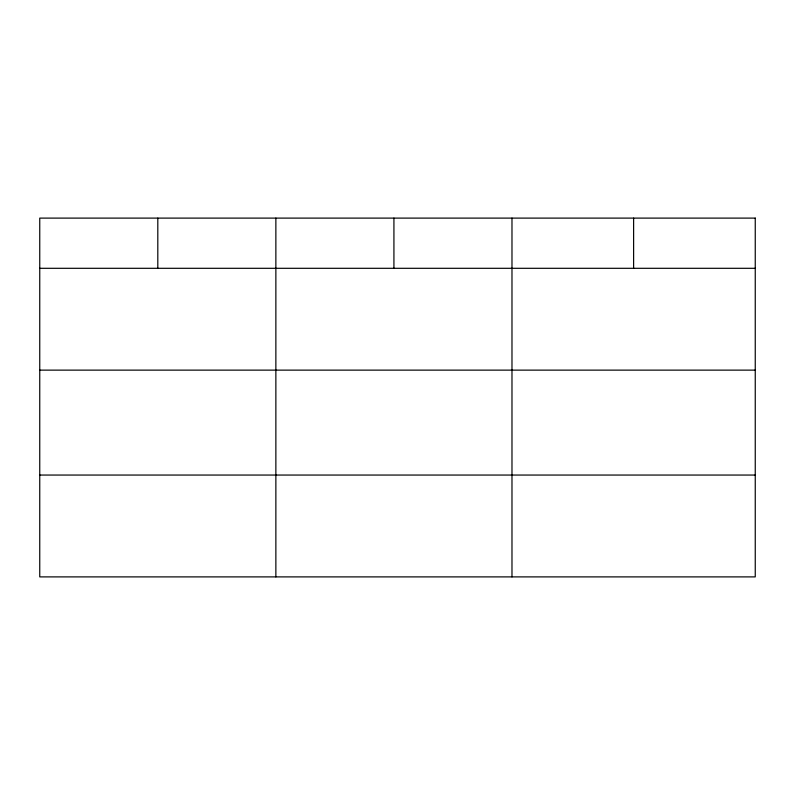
<?xml version="1.0" encoding="UTF-8"?>
<svg xmlns="http://www.w3.org/2000/svg" width="795" height="795" viewBox="0 0 795 795"><rect width="100%" height="100%" fill="white"/><g stroke="black" fill="none" stroke-linecap="round" stroke-linejoin="round"><path stroke-width="1.19" d="M39.75 268.303L755.25 268.303M39.75 370.132L755.25 370.132M39.75 475.052L755.25 475.052M633.615 218.108L633.615 268.303M511.98 218.108L511.98 576.892M393.923 218.108L393.923 268.303M275.865 218.108L275.865 576.892M157.808 218.108L157.808 268.303M755.25 218.108L39.75 218.108L39.75 576.892L755.25 576.892L755.25 218.108"/></g></svg>
